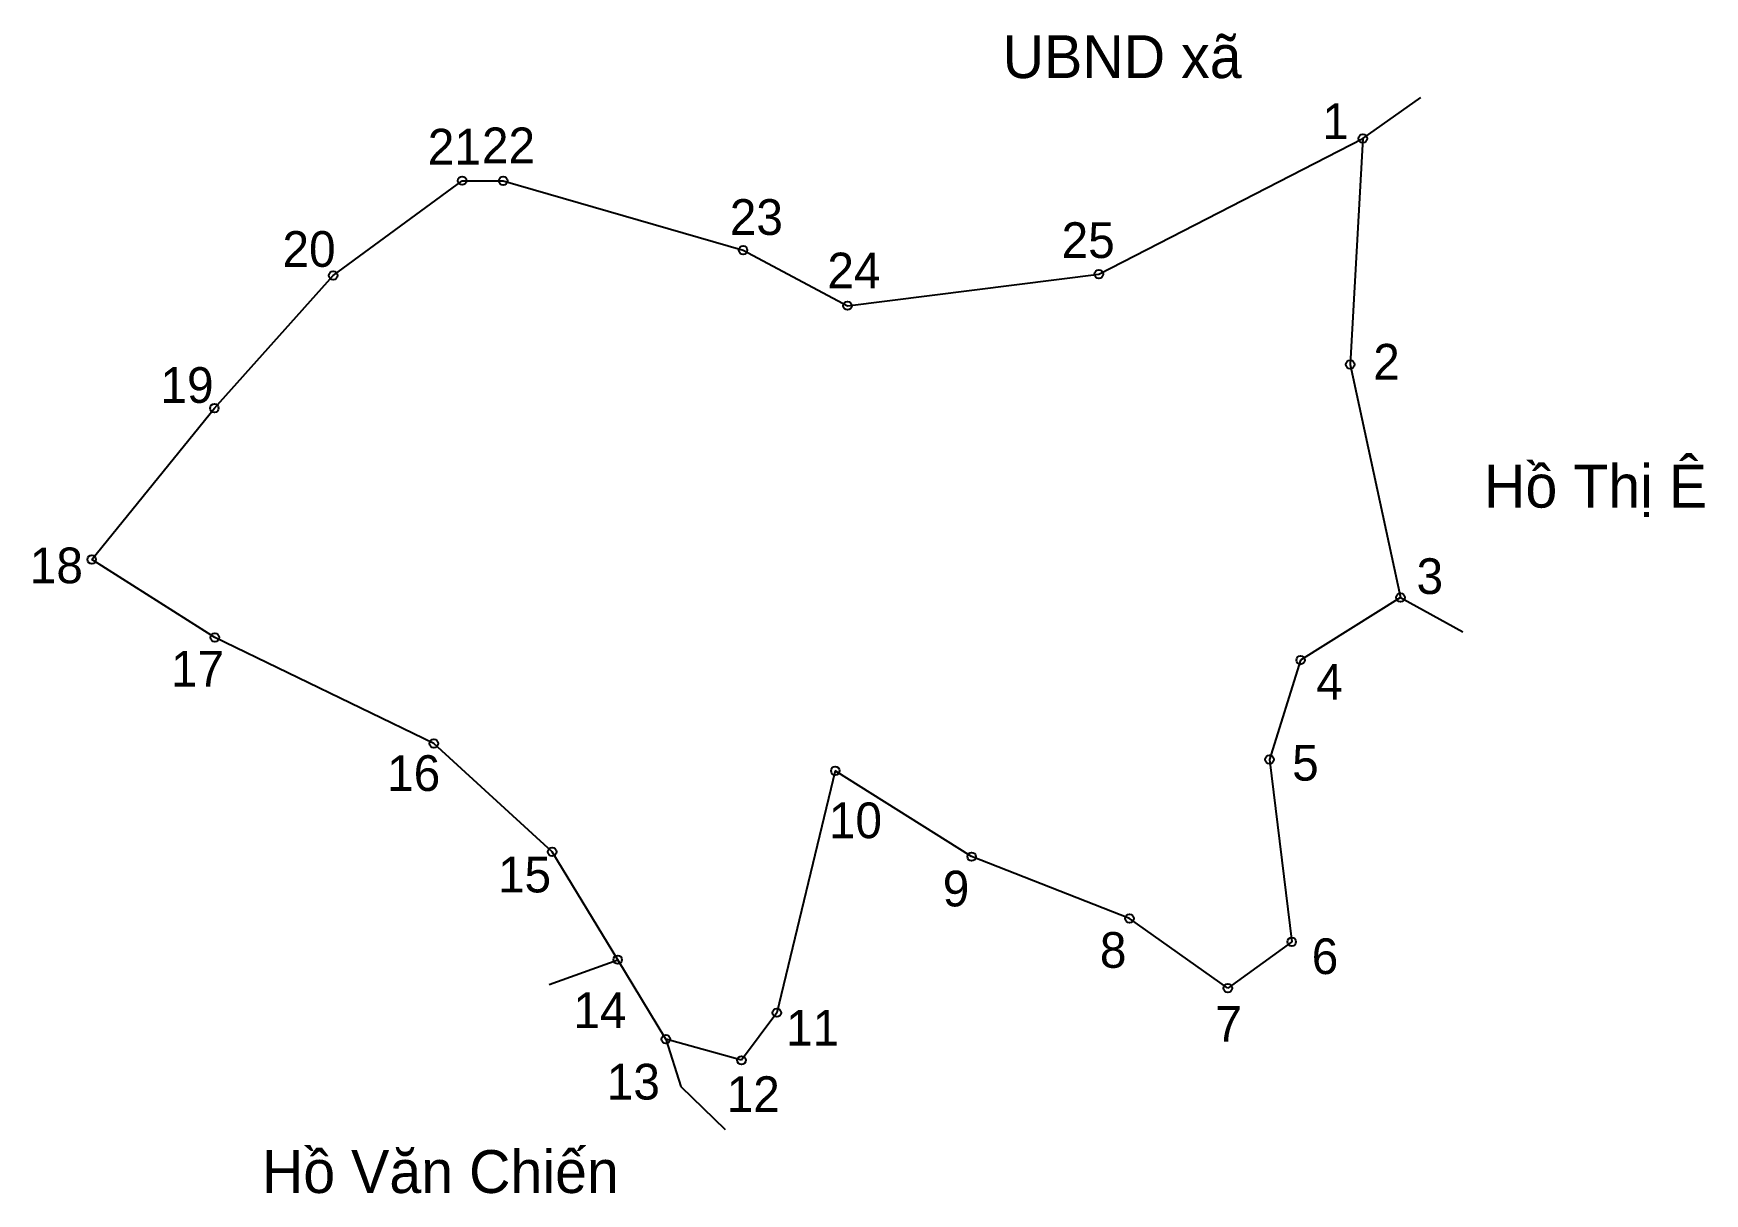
# Model space of a CAD drawing. Extents: x 547333 to 547512, y 1824412 to 1824536.
import ezdxf

# ---------------------------------------------------------------- set-up
doc = ezdxf.new("R2010")
doc.units = 0
for name, color, linetype in [('CanhThua', 7, 'Continuous'), ('MocDinhThua', 7, 'Continuous'), ('RauThua', 7, 'Continuous'), ('SoHieuDinhThua', 7, 'Continuous'), ('TenChuLanCan', 7, 'Continuous')]:
    doc.layers.add(name, color=color, linetype=linetype)

msp = doc.modelspace()

# ---------------------------------------------------------------- linework, layer by layer
at = {"layer": 'CanhThua'}
for p, q in [((547447.22, 1824510.19), (547475.54, 1824524.75)), ((547475.54, 1824524.75), (547474.19, 1824500.5)), ((547365.05, 1824510.06), (547378.89, 1824520.23)), ((547378.89, 1824520.23), (547383.31, 1824520.22)), ((547383.31, 1824520.22), (547409.04, 1824512.77)), ((547409.04, 1824512.77), (547420.24, 1824506.81)), ((547352.31, 1824495.81), (547365.05, 1824510.06)), ((547420.24, 1824506.81), (547447.22, 1824510.19)), ((547474.19, 1824500.5), (547479.59, 1824475.5)), ((547339.15, 1824479.56), (547352.31, 1824495.81)), ((547352.37, 1824471.2), (547339.15, 1824479.56)), ((547479.59, 1824475.5), (547468.87, 1824468.78)), ((547375.85, 1824459.82), (547352.37, 1824471.2)), ((547468.87, 1824468.78), (547465.52, 1824458.11)), ((547388.57, 1824448.19), (547375.85, 1824459.82)), ((547465.52, 1824458.11), (547467.91, 1824438.53)), ((547418.94, 1824456.9), (547412.66, 1824430.93)), ((547433.57, 1824447.68), (547418.94, 1824456.9)), ((547395.59, 1824436.62), (547388.57, 1824448.19)), ((547450.52, 1824441.04), (547433.57, 1824447.68)), ((547461.07, 1824433.57), (547450.52, 1824441.04)), ((547467.91, 1824438.53), (547461.07, 1824433.57)), ((547400.76, 1824428.1), (547395.59, 1824436.62)), ((547412.66, 1824430.93), (547408.88, 1824425.82)), ((547408.88, 1824425.82), (547400.76, 1824428.1))]:
    msp.add_line(p, q, dxfattribs=at)
at = {"layer": 'MocDinhThua'}
for centre in [(547475.54, 1824524.75), (547378.89, 1824520.23), (547383.31, 1824520.22), (547409.04, 1824512.77), (547365.05, 1824510.06), (547447.22, 1824510.19), (547420.24, 1824506.81), (547474.19, 1824500.5), (547352.31, 1824495.81), (547339.15, 1824479.56), (547479.59, 1824475.5), (547352.37, 1824471.2), (547468.87, 1824468.78), (547375.85, 1824459.82), (547465.52, 1824458.11), (547418.94, 1824456.9), (547388.57, 1824448.19), (547433.57, 1824447.68), (547450.52, 1824441.04), (547467.91, 1824438.53), (547395.59, 1824436.62), (547461.07, 1824433.57), (547412.66, 1824430.93), (547400.76, 1824428.1), (547408.88, 1824425.82)]:
    msp.add_circle(centre, 0.46, dxfattribs=at)
at = {"layer": 'RauThua'}
for p, q in [((547475.54, 1824524.75), (547481.77, 1824529.16)), ((547479.59, 1824475.5), (547486.26, 1824471.8)), ((547388.23, 1824433.96), (547395.59, 1824436.62)), ((547400.76, 1824428.1), (547402.37, 1824423.02)), ((547402.37, 1824423.02), (547407.12, 1824418.38))]:
    msp.add_line(p, q, dxfattribs=at)

# ---------------------------------------------------------------- texts
at = {"layer": 'SoHieuDinhThua'}
for s, height, p in [('1', 3.83, (547471.19, 1824524.69)), ('21', 3.834, (547375.21, 1824521.96)), ('22', 3.834, (547381.02, 1824522.1)), ('23', 3.834, (547407.62, 1824514.41)), ('25', 3.834, (547443.22, 1824511.93)), ('20', 3.834, (547359.62, 1824510.98)), ('24', 3.834, (547418.09, 1824508.67)), ('2', 3.83, (547476.66, 1824498.88)), ('19', 3.834, (547346.53, 1824496.38)), ('18', 3.834, (547332.51, 1824477.02)), ('3', 3.83, (547481.31, 1824475.87)), ('17', 3.834, (547347.65, 1824465.93)), ('4', 3.83, (547470.55, 1824464.52)), ('16', 3.834, (547370.85, 1824454.73)), ('5', 3.83, (547467.96, 1824455.84)), ('10', 3.834, (547418.25, 1824449.66)), ('15', 3.834, (547382.74, 1824443.84)), ('9', 3.83, (547430.47, 1824442.34)), ('8', 3.83, (547447.33, 1824435.75)), ('6', 3.83, (547470.06, 1824435.08)), ('14', 3.834, (547390.83, 1824429.28)), ('11', 3.834, (547413.65, 1824427.39)), ('7', 3.83, (547459.72, 1824427.82)), ('13', 3.834, (547394.42, 1824421.61)), ('12', 3.834, (547407.28, 1824420.27))]:
    msp.add_text(s, height=height, dxfattribs=at).set_placement(p)
at = {"layer": 'TenChuLanCan'}
for s, height, p in [('UBND xã', 4.601, (547436.9, 1824531.24)), ('Hồ Thị Ê', 4.601, (547488.55, 1824485.14)), ('Hồ Văn Chiến', 4.6007, (547357.41, 1824411.58))]:
    msp.add_text(s, height=height, dxfattribs=at).set_placement(p)

doc.saveas('drawing.dxf')
